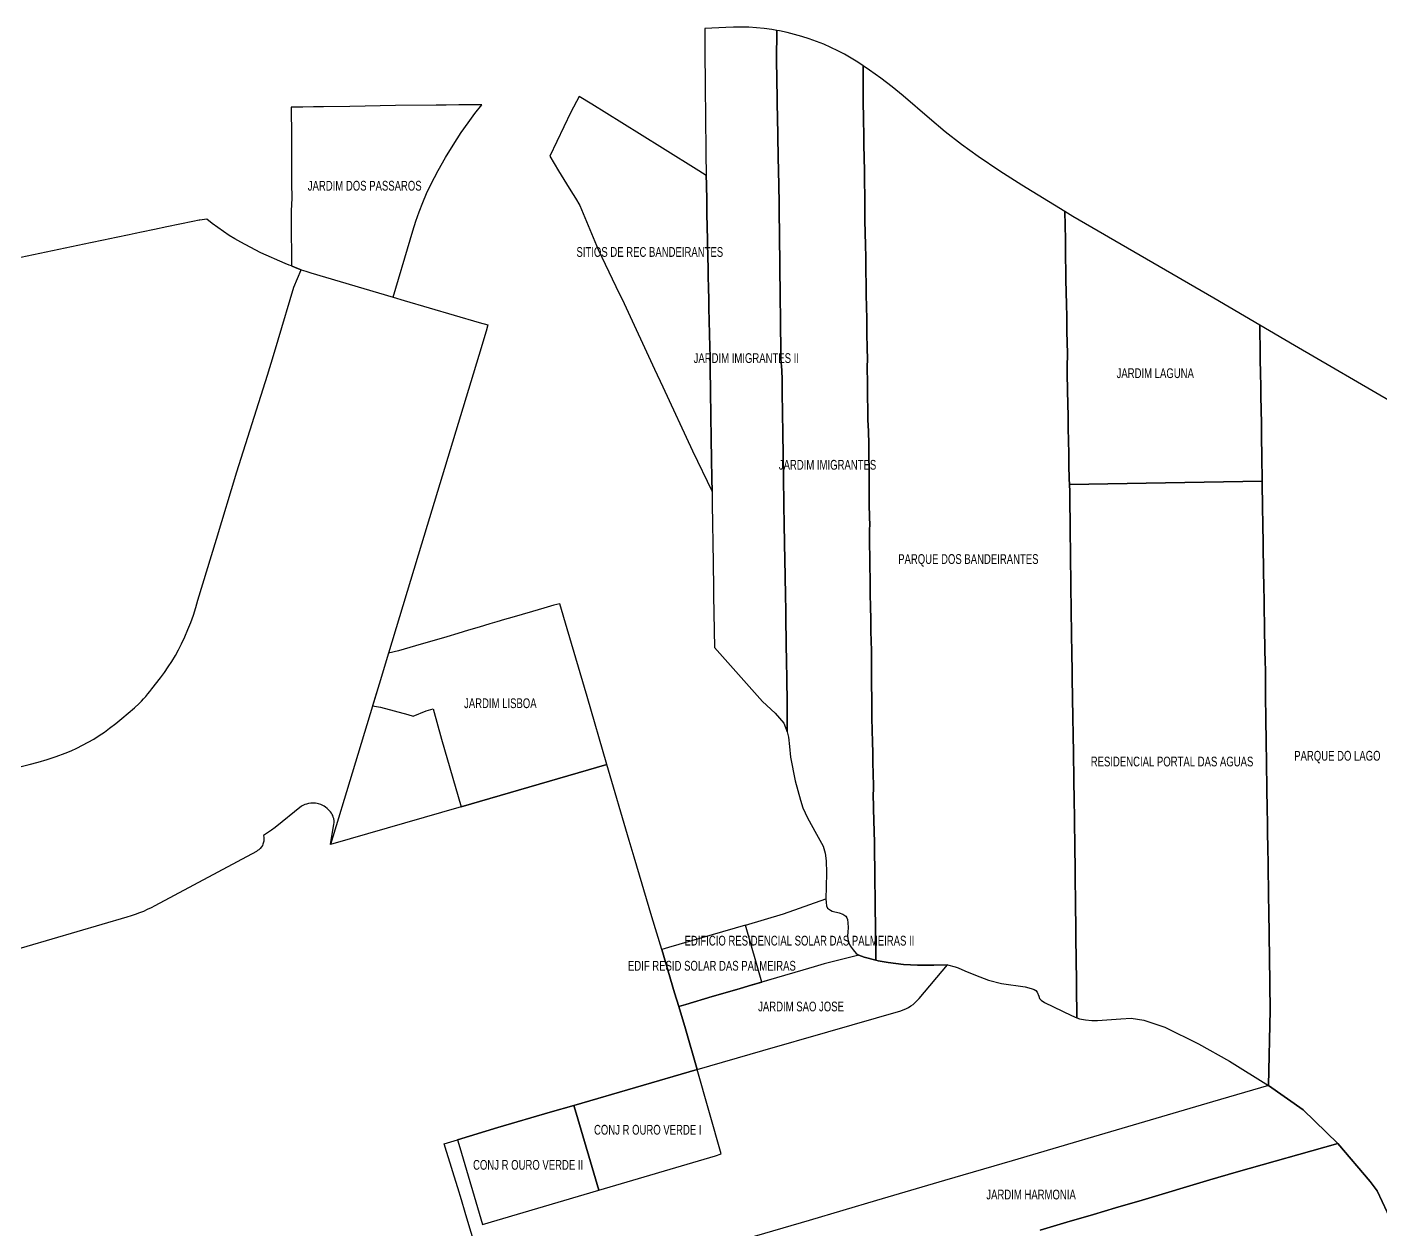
# Model space of a CAD drawing. Header units: millimetres. Extents: x 247112 to 276794, y 7363827 to 7397094.
# Drawn here: x 265448 to 266906, y 7370919 to 7372214 of the extents above; entities that cross this region are included whole.
import ezdxf
from ezdxf.enums import TextEntityAlignment as Align

# ---------------------------------------------------------------- set-up
doc = ezdxf.new("R2010")
doc.units = ezdxf.units.MM
doc.layers.add('BAIRRO', color=3, linetype='Continuous')
doc.styles.add('GEOMAIS', font='', dxfattribs={"width": 0.7, "height": 0.2})
doc.styles.get('GEOMAIS').set_extended_font_data('Arial')

msp = doc.modelspace()

# ---------------------------------------------------------------- linework, layer by layer
at = {"layer": 'BAIRRO'}
for points in [[(266240.07338, 7371487.93139), (266253.68037, 7371475.3331), (266262.76366, 7371464.43316), (266266.68728, 7371455.26507), (266266.46204, 7371488.47113), (266266.44703, 7371489.22112), (266266.35594, 7371494.8905), (266266.21362, 7371503.81205), (266266.08088, 7371512.18243), (266265.97561, 7371518.82028), (266265.89484, 7371525.06357), (266265.7832, 7371530.95326), (266265.68495, 7371537.14919), (266265.5919, 7371543.0167), (266265.49467, 7371549.14762), (266265.39856, 7371555.20863), (266265.3045, 7371561.13974), (266265.21066, 7371567.0572), (266265.11077, 7371573.35604), (266265.01668, 7371579.28957), (266264.92617, 7371584.99678), (266264.639, 7371603.10511), (266264.5456, 7371608.9953), (266264.4469, 7371615.21896), (266264.3527, 7371621.15887), (266264.24304, 7371628.07395), (266264.13202, 7371635.07527), (266264.00203, 7371643.27192), (266263.61952, 7371654.98534), (266263.47316, 7371664.95524), (266263.36453, 7371672.35533), (266263.34949, 7371673.37987), (266263.27456, 7371678.48345), (266263.24878, 7371680.23969), (266263.18909, 7371684.3055), (266263.1453, 7371687.28865), (266263.10007, 7371690.36948), (266263.04255, 7371694.28792), (266263.01674, 7371696.04588), (266262.93952, 7371701.30609), (266262.92969, 7371701.97605), (266262.83789, 7371708.22905), (266262.75244, 7371714.04982), (266262.73402, 7371715.30463), (266262.64969, 7371721.04901), (266262.52851, 7371729.30317), (266262.51758, 7371730.04796), (266262.38547, 7371739.04691), (266262.32301, 7371743.30171), (266262.25337, 7371748.04587), (266262.22026, 7371750.30098), (266262.13219, 7371756.30043), (266262.11726, 7371757.31712), (266262.04581, 7371762.18388), (266261.95774, 7371768.18336), (266261.91402, 7371771.16182), (266261.82411, 7371777.28525), (266261.69303, 7371786.21479), (266261.64986, 7371789.15598), (266261.55939, 7371795.318), (266261.50447, 7371799.05954), (266261.42986, 7371804.14122), (266261.40501, 7371805.83443), (266261.29716, 7371813.18069), (266261.16494, 7371822.17992), (266261.09674, 7371826.83196), (266261.07698, 7371828.17933), (266260.98846, 7371834.20886), (266260.83477, 7371844.67792), (266259.77828, 7371856.90969), (266259.67724, 7371865.60914), (266259.59593, 7371872.60871), (266259.57641, 7371874.28907), (266259.51463, 7371879.60827), (266259.49416, 7371881.28862), (266259.41299, 7371888.3583), (266259.33169, 7371895.35786), (266259.30556, 7371897.60714), (266259.25038, 7371902.35743), (266259.19653, 7371906.99378), (266259.09152, 7371916.03454), (266258.98744, 7371924.99493), (266258.92891, 7371930.03367), (266258.88366, 7371933.92949), (266258.83599, 7371937.02331), (266258.7663, 7371944.03279), (266258.67745, 7371951.6823), (266258.6047, 7371957.94563), (266258.53513, 7371963.93481), (266258.46803, 7371969.71112), (266258.44209, 7371971.94475), (266258.39555, 7371975.95144), (266258.32651, 7371981.89515), (266258.27948, 7371985.94388), (266258.25958, 7371987.65725), (266258.15258, 7371996.86923), (266258.11688, 7371999.943), (266258.04844, 7372005.83499), (266258.03557, 7372006.94255), (266257.97884, 7372011.82664), (266257.95427, 7372013.94212), (266257.9115, 7372017.6238), (266257.8369, 7372024.04692), (266257.77492, 7372029.38239), (266257.75908, 7372030.74632), (266257.68126, 7372037.44587), (266257.58171, 7372046.01583), (266257.14991, 7372057.81467), (266256.82771, 7372075.9883), (266256.73964, 7372080.95586), (266256.57953, 7372089.98665), (266256.41998, 7372098.98559), (266256.33135, 7372103.98501), (266256.20726, 7372110.98418), (266256.10089, 7372116.98348), (266256.08317, 7372117.98336), (266255.86152, 7372130.48515), (266255.7721, 7372135.52903), (266255.74485, 7372137.0656), (266255.62077, 7372144.06478), (266255.49668, 7372151.06395), (266255.45301, 7372153.52691), (266255.37259, 7372158.06313), (266255.00809, 7372178.6221), (266255.53474, 7372210.65665), (266250.06309, 7372211.59855), (266241.83834, 7372212.72054), (266233.57945, 7372213.55493), (266225.29648, 7372214.10072), (266216.99952, 7372214.35724), (266208.69866, 7372214.32417), (266200.404, 7372214.00155), (266177.97508, 7372212.73701), (266177.75717, 7372196.84485), (266177.91285, 7372182.00907), (266178.13997, 7372157.98108), (266178.27229, 7372143.98272), (266178.33946, 7372136.87555), (266178.40466, 7372129.9785), (266178.47039, 7372123.0247), (266178.53328, 7372116.37105), (266178.60082, 7372109.2256), (266178.66509, 7372102.42624), (266178.73274, 7372095.26957), (266178.79738, 7372088.43124), (266178.92234, 7372075.21075), (266179.08936, 7372057.54078), (266179.25047, 7372054.53876), (266179.457, 7372044.61132), (266179.82101, 7372027.11477), (266179.88932, 7372023.83106), (266180.11221, 7372013.11754), (266180.40341, 7371999.12031), (266180.69461, 7371985.12307), (266180.85726, 7371977.30489), (266180.98582, 7371971.12574), (266181.13142, 7371964.12714), (266181.27702, 7371957.12861), (266181.36616, 7371952.84372), (266181.56822, 7371943.13132), (266181.71382, 7371936.13271), (266181.85942, 7371929.13414), (266181.94262, 7371925.1351), (266182.15062, 7371915.13691), (266182.29623, 7371908.13829), (266182.44183, 7371901.13968), (266182.58743, 7371894.14106), (266182.73303, 7371887.14245), (266182.87863, 7371880.14384), (266183.02423, 7371873.14523), (266183.38534, 7371855.78777), (266183.64695, 7371843.21307), (266183.66805, 7371842.19856), (266183.83837, 7371825.95181), (266183.94611, 7371818.95263), (266184.04847, 7371812.30258), (266184.15971, 7371805.0753), (266184.26713, 7371798.09664), (266184.42036, 7371788.14233), (266184.56657, 7371778.64354), (266184.69788, 7371770.11317), (266184.78415, 7371764.50814), (266184.80017, 7371763.46746), (266184.91204, 7371756.19951), (266185.0218, 7371749.06924), (266185.12865, 7371742.12736), (266185.2401, 7371734.88694), (266185.34784, 7371727.88773), (266185.56331, 7371713.88933), (266185.67034, 7371706.9358), (266185.7753, 7371700.11751), (266185.88183, 7371693.19673), (266185.98956, 7371686.19753), (266186.20503, 7371672.19946), (266186.31276, 7371665.20045), (266186.42123, 7371658.15396), (266186.52987, 7371651.09589), (266186.63592, 7371644.20615), (266186.74596, 7371637.0572), (266186.85085, 7371630.24296), (266187.06632, 7371616.24494), (266187.15866, 7371610.24565), (266187.29226, 7371601.56647), (266188.14657, 7371546.06563), (266240.07338, 7371487.93139)], [(266255.53474, 7372210.65665), (266255.00809, 7372178.6221), (266255.37259, 7372158.06313), (266255.45301, 7372153.52691), (266255.49668, 7372151.06395), (266255.62077, 7372144.06478), (266255.74485, 7372137.0656), (266255.7721, 7372135.52903), (266255.86152, 7372130.48515), (266256.08317, 7372117.98336), (266256.10089, 7372116.98348), (266256.20726, 7372110.98418), (266256.33135, 7372103.98501), (266256.41998, 7372098.98559), (266256.57953, 7372089.98665), (266256.73964, 7372080.95586), (266256.82771, 7372075.9883), (266257.14991, 7372057.81467), (266257.58171, 7372046.01583), (266257.68126, 7372037.44587), (266257.75908, 7372030.74632), (266257.77492, 7372029.38239), (266257.8369, 7372024.04692), (266257.9115, 7372017.6238), (266257.95427, 7372013.94212), (266257.97884, 7372011.82664), (266258.03557, 7372006.94255), (266258.04844, 7372005.83499), (266258.11688, 7371999.943), (266258.15258, 7371996.86923), (266258.25958, 7371987.65725), (266258.27948, 7371985.94388), (266258.32651, 7371981.89515), (266258.39555, 7371975.95144), (266258.44209, 7371971.94475), (266258.46803, 7371969.71112), (266258.53513, 7371963.93481), (266258.6047, 7371957.94563), (266258.67745, 7371951.6823), (266258.7663, 7371944.03279), (266258.83599, 7371937.02331), (266258.88366, 7371933.92949), (266258.92891, 7371930.03367), (266258.98744, 7371924.99493), (266259.09152, 7371916.03454), (266259.19653, 7371906.99378), (266259.25038, 7371902.35743), (266259.30556, 7371897.60714), (266259.33169, 7371895.35786), (266259.41299, 7371888.3583), (266259.49416, 7371881.28862), (266259.51463, 7371879.60827), (266259.57641, 7371874.28907), (266259.59593, 7371872.60871), (266259.67724, 7371865.60914), (266259.77828, 7371856.90969), (266260.83477, 7371844.67792), (266260.98846, 7371834.20886), (266261.07698, 7371828.17933), (266261.09674, 7371826.83196), (266261.16494, 7371822.17992), (266261.29716, 7371813.18069), (266261.40501, 7371805.83443), (266261.42986, 7371804.14122), (266261.50447, 7371799.05954), (266261.55939, 7371795.318), (266261.64986, 7371789.15598), (266261.69303, 7371786.21479), (266261.82411, 7371777.28525), (266261.91402, 7371771.16182), (266261.95774, 7371768.18336), (266262.04581, 7371762.18388), (266262.11726, 7371757.31712), (266262.13219, 7371756.30043), (266262.22026, 7371750.30098), (266262.25337, 7371748.04587), (266262.32301, 7371743.30171), (266262.38547, 7371739.04691), (266262.51758, 7371730.04796), (266262.52851, 7371729.30317), (266262.64969, 7371721.04901), (266262.73402, 7371715.30463), (266262.75244, 7371714.04982), (266262.83789, 7371708.22905), (266262.92969, 7371701.97605), (266262.93952, 7371701.30609), (266263.01674, 7371696.04588), (266263.04255, 7371694.28792), (266263.10007, 7371690.36948), (266263.1453, 7371687.28865), (266263.18909, 7371684.3055), (266263.24878, 7371680.23969), (266263.27456, 7371678.48345), (266263.34949, 7371673.37987), (266263.36453, 7371672.35533), (266263.47316, 7371664.95524), (266263.61952, 7371654.98534), (266264.00203, 7371643.27192), (266264.13202, 7371635.07527), (266264.24304, 7371628.07395), (266264.3527, 7371621.15887), (266264.4469, 7371615.21896), (266264.5456, 7371608.9953), (266264.639, 7371603.10511), (266264.92617, 7371584.99678), (266265.01668, 7371579.28957), (266265.11077, 7371573.35604), (266265.21066, 7371567.0572), (266265.3045, 7371561.13974), (266265.39856, 7371555.20863), (266265.49467, 7371549.14762), (266265.5919, 7371543.0167), (266265.68495, 7371537.14919), (266265.7832, 7371530.95326), (266265.89484, 7371525.06357), (266265.97561, 7371518.82028), (266266.08088, 7371512.18243), (266266.21362, 7371503.81205), (266266.35594, 7371494.8905), (266266.44703, 7371489.22112), (266266.46204, 7371488.47113), (266266.68728, 7371455.26507), (266267.88333, 7371449.40445), (266269.03938, 7371439.33026), (266270.03029, 7371427.93486), (266274.98481, 7371402.33651), (266280.76508, 7371381.52752), (266283.40749, 7371373.10484), (266288.52716, 7371362.37004), (266298.1059, 7371344.86407), (266305.20738, 7371331.81717), (266307.35434, 7371324.55054), (266308.51039, 7371316.29301), (266308.77463, 7371303.29565), (266308.42782, 7371288.15133), (266308.23058, 7371275.14027), (266308.42782, 7371271.17582), (266309.05093, 7371267.55044), (266310.12722, 7371265.22792), (266313.18614, 7371262.84876), (266315.13986, 7371261.80102), (266322.52985, 7371260.02458), (266326.58013, 7371258.74555), (266329.56455, 7371256.47171), (266330.91465, 7371254.69527), (266331.48311, 7371253.06094), (266331.90945, 7371249.22383), (266332.19368, 7371244.32086), (266331.90945, 7371239.20471), (266331.62522, 7371235.22548), (266331.83839, 7371231.95683), (266332.90426, 7371227.83549), (266334.46753, 7371224.42473), (266337.45194, 7371220.09022), (266341.00482, 7371216.46628), (266343.84673, 7371214.6346), (266349.2913, 7371212.41644), (266362.20223, 7371209.12193), (266361.2738, 7371271.35687), (266361.16473, 7371280.15868), (266361.03865, 7371290.33368), (266360.96673, 7371296.13766), (266360.90896, 7371300.79979), (266360.78505, 7371310.79902), (266360.65469, 7371321.31915), (266360.47396, 7371335.9043), (266360.13699, 7371347.66392), (266359.53168, 7371371.80897), (266359.5108, 7371372.64196), (266359.34758, 7371379.15246), (266359.24972, 7371383.0559), (266359.49177, 7371397.56071), (266359.32539, 7371409.12844), (266358.90407, 7371422.62228), (266358.69963, 7371433.17128), (266358.4959, 7371443.68367), (266358.23435, 7371457.1796), (266357.89045, 7371469.40011), (266357.75374, 7371482.82531), (266357.64893, 7371493.11681), (266357.54059, 7371503.75631), (266357.40385, 7371517.18417), (266357.49218, 7371529.35286), (266357.21469, 7371542.85555), (266357.00991, 7371552.81973), (266356.78775, 7371563.63), (266356.5134, 7371576.9798), (266356.312, 7371589.4758), (266356.08643, 7371603.94006), (266355.98904, 7371610.18541), (266355.88509, 7371616.85138), (266355.7846, 7371623.29526), (266355.68319, 7371629.79786), (266355.45927, 7371644.15707), (266355.39195, 7371656.97068), (266355.2413, 7371671.31934), (266355.42892, 7371680.02179), (266355.10262, 7371684.52888), (266355.05549, 7371689.01837), (266354.96101, 7371698.01787), (266354.80991, 7371712.40994), (266354.90052, 7371723.88666), (266354.72741, 7371738.22299), (266354.57044, 7371751.22205), (266354.56274, 7371751.85975), (266354.40577, 7371764.8588), (266354.23542, 7371778.96586), (266353.54161, 7371791.30242), (266353.32961, 7371805.95491), (266353.23761, 7371812.31308), (266353.14451, 7371818.74718), (266353.04719, 7371825.47343), (266352.95254, 7371832.01532), (266352.74453, 7371846.39161), (266352.89407, 7371858.26694), (266352.7439, 7371866.78592), (266352.63164, 7371873.15441), (266352.51996, 7371879.48999), (266352.40885, 7371885.79291), (266352.17346, 7371899.14609), (266351.9176, 7371913.66082), (266351.59855, 7371925.35281), (266351.44621, 7371939.79063), (266351.3552, 7371948.41544), (266351.30907, 7371952.78803), (266351.26288, 7371957.16495), (266351.17056, 7371965.91447), (266350.99069, 7371980.11816), (266350.45424, 7371992.14519), (266350.30865, 7372006.76607), (266350.24394, 7372013.26582), (266350.1875, 7372018.93551), (266350.18122, 7372019.56557), (266350.044, 7372033.34634), (266349.90808, 7372046.99638), (266349.69137, 7372058.80295), (266349.46279, 7372074.09657), (266349.27296, 7372086.79712), (266349.2442, 7372088.72139), (266349.07866, 7372099.7964), (266348.88437, 7372112.79568), (266348.51414, 7372137.56567), (266348.34278, 7372172.67108), (266342.53127, 7372176.54285), (266335.47311, 7372180.91181), (266328.26684, 7372185.0319), (266320.92124, 7372188.8981), (266313.44524, 7372192.50571), (266305.84794, 7372195.85033), (266298.13859, 7372198.92789), (266290.32658, 7372201.73464), (266282.42141, 7372204.26718), (266274.43271, 7372206.52241), (266266.3702, 7372208.4976), (266258.2437, 7372210.19033), (266255.53474, 7372210.65665)], [(266472.4476, 7372074.85316), (266454.491, 7372088.00817), (266436.91458, 7372101.66698), (266419.73247, 7372115.81861), (266391.47481, 7372140.43325), (266379.67806, 7372150.04277), (266367.58026, 7372159.27043), (266355.19378, 7372168.1068), (266348.34278, 7372172.67108), (266348.51414, 7372137.56567), (266348.88437, 7372112.79568), (266349.07866, 7372099.7964), (266349.2442, 7372088.72139), (266349.27296, 7372086.79712), (266349.46279, 7372074.09657), (266349.69137, 7372058.80295), (266349.90808, 7372046.99638), (266350.044, 7372033.34634), (266350.18122, 7372019.56557), (266350.1875, 7372018.93551), (266350.24394, 7372013.26582), (266350.30865, 7372006.76607), (266350.45424, 7371992.14519), (266350.99069, 7371980.11816), (266351.17056, 7371965.91447), (266351.26288, 7371957.16495), (266351.30907, 7371952.78803), (266351.3552, 7371948.41544), (266351.44621, 7371939.79063), (266351.59855, 7371925.35281), (266351.9176, 7371913.66082), (266352.17346, 7371899.14609), (266352.40885, 7371885.79291), (266352.51996, 7371879.48999), (266352.63164, 7371873.15441), (266352.7439, 7371866.78592), (266352.89407, 7371858.26694), (266352.74453, 7371846.39161), (266352.95254, 7371832.01532), (266353.04719, 7371825.47343), (266353.14451, 7371818.74718), (266353.23761, 7371812.31308), (266353.32961, 7371805.95491), (266353.54161, 7371791.30242), (266354.23542, 7371778.96586), (266354.40577, 7371764.8588), (266354.56274, 7371751.85975), (266354.57044, 7371751.22205), (266354.72741, 7371738.22299), (266354.90052, 7371723.88666), (266354.80991, 7371712.40994), (266354.96101, 7371698.01787), (266355.05549, 7371689.01837), (266355.10262, 7371684.52888), (266355.42892, 7371680.02179), (266355.2413, 7371671.31934), (266355.39195, 7371656.97068), (266355.45927, 7371644.15707), (266355.68319, 7371629.79786), (266355.7846, 7371623.29526), (266355.88509, 7371616.85138), (266355.98904, 7371610.18541), (266356.08643, 7371603.94006), (266356.312, 7371589.4758), (266356.5134, 7371576.9798), (266356.78775, 7371563.63), (266357.00991, 7371552.81973), (266357.21469, 7371542.85555), (266357.49218, 7371529.35286), (266357.40385, 7371517.18417), (266357.54059, 7371503.75631), (266357.64893, 7371493.11681), (266357.75374, 7371482.82531), (266357.89045, 7371469.40011), (266358.23435, 7371457.1796), (266358.4959, 7371443.68367), (266358.69963, 7371433.17128), (266358.90407, 7371422.62228), (266359.32539, 7371409.12844), (266359.49177, 7371397.56071), (266359.24972, 7371383.0559), (266359.34758, 7371379.15246), (266359.5108, 7371372.64196), (266359.53168, 7371371.80897), (266360.13699, 7371347.66392), (266360.47396, 7371335.9043), (266360.65469, 7371321.31915), (266360.78505, 7371310.79902), (266360.90896, 7371300.79979), (266360.96673, 7371296.13766), (266361.03865, 7371290.33368), (266361.16473, 7371280.15868), (266361.2738, 7371271.35687), (266362.20223, 7371209.12192), (266364.53917, 7371208.5256), (266375.26526, 7371206.52761), (266391.69091, 7371204.40342), (266407.00187, 7371203.89866), (266424.66838, 7371203.89866), (266439.2222, 7371204.00466), (266447.50774, 7371202.07926), (266450.80491, 7371200.73978), (266457.8114, 7371197.64869), (266469.24846, 7371192.80597), (266483.46751, 7371187.5511), (266497.58352, 7371183.94482), (266522.83375, 7371180.22528), (266529.56278, 7371178.75507), (266532.67284, 7371177.68069), (266534.42578, 7371176.54976), (266535.83944, 7371174.62718), (266537.59238, 7371170.49929), (266538.49713, 7371167.9547), (266540.13697, 7371165.91902), (266543.90749, 7371163.50562), (266573.00405, 7371149.464), (266578.67977, 7371147.15523), (266577.74446, 7371215.05513), (266577.65336, 7371227.74706), (266577.48353, 7371242.09006), (266577.36902, 7371251.76108), (266577.26192, 7371260.80534), (266577.24594, 7371262.15525), (266577.06788, 7371277.19266), (266577.03825, 7371279.69488), (266576.92438, 7371289.31153), (266576.85953, 7371294.78793), (266576.75565, 7371303.56089), (266576.68435, 7371309.5823), (266576.63054, 7371314.1272), (266576.50778, 7371324.49438), (266576.50493, 7371324.73469), (266576.33513, 7371339.07474), (266576.33251, 7371339.45562), (266576.2524, 7371351.10269), (266576.20886, 7371353.79006), (266576.02037, 7371365.42282), (266575.96654, 7371368.74471), (266575.85836, 7371375.42151), (266575.72242, 7371383.81183), (266575.67639, 7371386.65245), (266575.49931, 7371397.58132), (266575.44324, 7371401.04198), (266575.28983, 7371410.50997), (266575.25516, 7371412.64941), (266575.07922, 7371423.50826), (266575.04111, 7371425.86042), (266574.8719, 7371436.30302), (266574.86623, 7371436.65323), (266574.69748, 7371447.06812), (266574.66138, 7371449.29611), (266574.48306, 7371460.30187), (266574.44881, 7371462.41589), (266574.27631, 7371473.06197), (266574.23371, 7371475.69124), (266574.05445, 7371486.75468), (266573.88814, 7371497.01865), (266573.71893, 7371507.46166), (266573.60437, 7371514.53223), (266573.49905, 7371521.03194), (266573.39193, 7371527.64355), (266573.31375, 7371532.46866), (266573.18098, 7371540.66256), (266573.08821, 7371546.38794), (266572.97017, 7371553.67325), (266572.91425, 7371557.12454), (266572.7853, 7371565.08279), (266572.75754, 7371566.79621), (266572.54894, 7371579.67052), (266572.52593, 7371581.09057), (266572.3388, 7371592.61717), (266572.33547, 7371592.82256), (266572.18849, 7371605.7104), (266572.16839, 7371607.47279), (266572.0419, 7371618.56328), (266572.02184, 7371620.32234), (266571.94869, 7371626.73659), (266571.89014, 7371631.87098), (266571.87259, 7371633.4101), (266571.74189, 7371644.87031), (266571.7094, 7371647.71887), (266571.59003, 7371658.18619), (266571.57245, 7371659.72754), (266571.40547, 7371674.36886), (266571.25179, 7371687.844), (266571.17526, 7371694.55517), (266571.14364, 7371697.327), (266571.1016, 7371701.0139), (266570.95443, 7371713.91887), (266570.76636, 7371721.64057), (266570.33149, 7371727.67864), (266570.08056, 7371742.473), (266569.86294, 7371755.30358), (266569.64357, 7371768.23716), (266569.40224, 7371782.46574), (266569.27687, 7371794.4601), (266568.93919, 7371809.14918), (266568.64667, 7371821.87413), (266568.49342, 7371828.5403), (266568.33732, 7371835.3306), (266568.01512, 7371849.34617), (266568.3692, 7371861.35019), (266568.107, 7371875.98121), (266567.9473, 7371884.89255), (266567.87722, 7371888.80291), (266567.79701, 7371893.27849), (266567.64207, 7371901.92427), (266567.38676, 7371916.17041), (266566.99005, 7371928.10064), (266566.80818, 7371942.9268), (266566.6786, 7371953.49101), (266566.54675, 7371964.23986), (266566.4241, 7371974.23911), (266566.28398, 7371985.66163), (266565.6592, 7372015.53288), (266519.34252, 7372043.97295), (266495.61889, 7372058.99367), (266472.4476, 7372074.85316)], [(266183.38534, 7371855.78777), (266183.02423, 7371873.14523), (266182.87863, 7371880.14384), (266182.73303, 7371887.14245), (266182.58743, 7371894.14106), (266182.44183, 7371901.13968), (266182.29623, 7371908.13829), (266182.15062, 7371915.13691), (266181.94262, 7371925.1351), (266181.85942, 7371929.13414), (266181.71382, 7371936.13271), (266181.56822, 7371943.13132), (266181.36616, 7371952.84372), (266181.27702, 7371957.12861), (266181.13142, 7371964.12714), (266180.98582, 7371971.12574), (266180.85726, 7371977.30489), (266180.69461, 7371985.12307), (266180.40341, 7371999.12031), (266180.11221, 7372013.11754), (266179.88932, 7372023.83106), (266179.82101, 7372027.11477), (266179.457, 7372044.61132), (266179.25047, 7372054.53876), (266171.34177, 7372059.46893), (266132.2932, 7372083.81126), (266088.3357, 7372111.21375), (266056.22881, 7372131.22873), (266042.31493, 7372139.53031), (266033.45842, 7372122.74413), (266010.93933, 7372075.18055), (266020.09746, 7372059.40124), (266028.85437, 7372045.5555), (266033.49548, 7372038.04991), (266038.46172, 7372030.01856), (266043.24582, 7372022.28174), (266062.87779, 7371974.8768), (266082.07817, 7371934.77246), (266090.91549, 7371916.63029), (266123.73227, 7371845.818), (266132.53867, 7371826.81467), (266164.42652, 7371758.0035), (266185.56331, 7371713.88933), (266185.34784, 7371727.88773), (266185.2401, 7371734.88694), (266185.12865, 7371742.12736), (266185.0218, 7371749.06924), (266184.91204, 7371756.19951), (266184.80017, 7371763.46746), (266184.78415, 7371764.50814), (266184.69788, 7371770.11317), (266184.56657, 7371778.64354), (266184.42036, 7371788.14233), (266184.26713, 7371798.09664), (266184.15971, 7371805.0753), (266184.04847, 7371812.30258), (266183.94611, 7371818.95263), (266183.83837, 7371825.95181), (266183.66805, 7371842.19856), (266183.64695, 7371843.21307), (266183.38534, 7371855.78777)], [(265753.19707, 7371949.61899), (265841.9465, 7371923.49554), (265860.29512, 7371985.20464), (265863.16825, 7371994.8674), (265866.40288, 7372005.12535), (265869.97308, 7372015.27138), (265873.87499, 7372025.29451), (265878.1044, 7372035.18392), (265882.65672, 7372044.9289), (265886.42713, 7372052.42021), (265890.3884, 7372059.81238), (265898.30553, 7372073.6718), (265906.61447, 7372087.29994), (265915.30846, 7372100.68572), (265922.74028, 7372111.36125), (265930.05864, 7372121.10057), (265937.71436, 7372130.577), (265923.46816, 7372130.53653), (265912.73644, 7372130.45631), (265899.00016, 7372130.35362), (265888.36988, 7372130.27415), (265844.39007, 7372129.94538), (265795.51096, 7372128.97077), (265766.84611, 7372128.51295), (265758.57814, 7372128.38089), (265756.06593, 7372128.34077), (265744.72598, 7372128.15966), (265732.30637, 7372127.9613), (265732.40009, 7372096.0779), (265732.51014, 7372082.38678), (265732.36862, 7372063.07222), (265732.46197, 7372054.391), (265732.55154, 7372046.06126), (265732.72206, 7372030.20394), (265732.30158, 7372016.44849), (265732.31031, 7372007.35373), (265732.3198, 7371997.45565), (265732.35038, 7371965.589), (265732.34407, 7371956.97556), (265736.37346, 7371955.34036), (265742.8605, 7371952.9489), (265748.00765, 7371951.21835), (265753.19707, 7371949.61899)], [(266775.75172, 7371893.11515), (266726.017, 7371922.15233), (266574.25883, 7372010.2524), (266565.6592, 7372015.53288), (266566.28398, 7371985.66163), (266566.4241, 7371974.23911), (266566.54675, 7371964.23986), (266566.6786, 7371953.49101), (266566.80818, 7371942.9268), (266566.99005, 7371928.10064), (266567.38676, 7371916.17041), (266567.64207, 7371901.92427), (266567.79701, 7371893.27849), (266567.87722, 7371888.80291), (266567.9473, 7371884.89255), (266568.107, 7371875.98121), (266568.3692, 7371861.35019), (266568.01512, 7371849.34617), (266568.33732, 7371835.3306), (266568.49342, 7371828.5403), (266568.64667, 7371821.87413), (266568.93919, 7371809.14918), (266569.27687, 7371794.4601), (266569.40224, 7371782.46574), (266569.64357, 7371768.23716), (266569.86294, 7371755.30358), (266570.08056, 7371742.473), (266570.33149, 7371727.67864), (266570.76636, 7371721.64057), (266674.19441, 7371723.32736), (266778.09902, 7371725.02193), (266778.1272, 7371730.95376), (266777.92037, 7371745.92151), (266777.77626, 7371756.34991), (266777.75522, 7371757.87302), (266777.63192, 7371766.79573), (266777.36894, 7371785.82673), (266777.12374, 7371803.35871), (266777.07582, 7371806.35007), (266776.97919, 7371812.38138), (266776.88304, 7371818.38231), (266776.7458, 7371826.94837), (266776.66705, 7371831.86355), (266776.58561, 7371836.94708), (266776.2017, 7371860.90972), (266775.75172, 7371893.11515)], [(266778.09902, 7371725.02193), (266674.19441, 7371723.32736), (266570.76636, 7371721.64057), (266570.95443, 7371713.91887), (266571.1016, 7371701.0139), (266571.14364, 7371697.327), (266571.17526, 7371694.55517), (266571.25179, 7371687.844), (266571.40547, 7371674.36886), (266571.57245, 7371659.72754), (266571.59003, 7371658.18619), (266571.7094, 7371647.71887), (266571.74189, 7371644.87031), (266571.87259, 7371633.4101), (266571.89014, 7371631.87098), (266571.94869, 7371626.73659), (266572.02184, 7371620.32234), (266572.0419, 7371618.56328), (266572.16839, 7371607.47279), (266572.18849, 7371605.7104), (266572.33547, 7371592.82256), (266572.3388, 7371592.61717), (266572.52593, 7371581.09057), (266572.54894, 7371579.67052), (266572.75754, 7371566.79621), (266572.7853, 7371565.08279), (266572.91425, 7371557.12454), (266572.97017, 7371553.67325), (266573.08821, 7371546.38794), (266573.18098, 7371540.66256), (266573.31375, 7371532.46866), (266573.39193, 7371527.64355), (266573.49905, 7371521.03194), (266573.60437, 7371514.53223), (266573.71893, 7371507.46166), (266573.88814, 7371497.01865), (266574.05445, 7371486.75468), (266574.23371, 7371475.69124), (266574.27631, 7371473.06197), (266574.44881, 7371462.41589), (266574.48306, 7371460.30187), (266574.66138, 7371449.29611), (266574.69748, 7371447.06812), (266574.86623, 7371436.65323), (266574.8719, 7371436.30302), (266575.04111, 7371425.86042), (266575.07922, 7371423.50826), (266575.25516, 7371412.64941), (266575.28983, 7371410.50997), (266575.44324, 7371401.04198), (266575.49931, 7371397.58132), (266575.67639, 7371386.65245), (266575.72242, 7371383.81183), (266575.85836, 7371375.42151), (266575.96654, 7371368.74471), (266576.02037, 7371365.42282), (266576.20886, 7371353.79006), (266576.2524, 7371351.10269), (266576.33251, 7371339.45562), (266576.33513, 7371339.07474), (266576.50493, 7371324.73469), (266576.50778, 7371324.49438), (266576.63054, 7371314.1272), (266576.68435, 7371309.5823), (266576.75565, 7371303.56089), (266576.85953, 7371294.78793), (266576.92438, 7371289.31153), (266577.03825, 7371279.69488), (266577.06788, 7371277.19266), (266577.24594, 7371262.15525), (266577.26192, 7371260.80534), (266577.36902, 7371251.76108), (266577.48353, 7371242.09006), (266577.65336, 7371227.74706), (266577.74446, 7371215.05513), (266578.67977, 7371147.15523), (266581.54483, 7371145.98978), (266587.91422, 7371144.68695), (266594.7179, 7371143.96316), (266600.94253, 7371144.25268), (266610.9309, 7371144.83171), (266625.84108, 7371145.93188), (266636.95857, 7371146.62672), (266650.85543, 7371144.54219), (266673.32202, 7371136.89892), (266709.68548, 7371119.06461), (266743.03795, 7371100.30385), (266785.05521, 7371074.14704), (266786.90819, 7371155.35806), (266786.5259, 7371182.75618), (266786.38429, 7371192.90512), (266786.23875, 7371203.33586), (266786.03107, 7371218.21945), (266785.87652, 7371229.29544), (266785.81338, 7371233.82053), (266785.66977, 7371244.11198), (266785.52872, 7371254.2208), (266785.40986, 7371262.73925), (266785.38592, 7371264.45495), (266785.23585, 7371275.21022), (266785.17858, 7371279.31453), (266785.0637, 7371287.25382), (266784.99176, 7371291.6392), (266784.86985, 7371299.07099), (266784.75439, 7371306.10986), (266784.66837, 7371311.35377), (266784.58465, 7371316.45711), (266784.4164, 7371326.71433), (266784.27701, 7371335.2115), (266784.17592, 7371341.3739), (266784.06119, 7371348.36831), (266783.97553, 7371353.59043), (266783.85169, 7371361.13987), (266783.73712, 7371368.12385), (266783.63819, 7371374.15509), (266783.56819, 7371378.42246), (266783.42283, 7371387.28388), (266783.39925, 7371388.72107), (266783.24649, 7371398.58538), (266783.17205, 7371403.4853), (266783.0439, 7371411.92005), (266782.99003, 7371415.46583), (266782.85124, 7371424.6017), (266782.78849, 7371428.73184), (266782.65307, 7371437.64517), (266782.62806, 7371439.29156), (266782.46169, 7371450.24191), (266782.45669, 7371450.57081), (266782.26686, 7371463.06563), (266782.25442, 7371463.88446), (266782.08257, 7371475.19632), (266782.0753, 7371475.67449), (266782.01074, 7371487.02966), (266781.99422, 7371489.93506), (266781.93977, 7371499.51157), (266781.93736, 7371499.93489), (266781.87714, 7371510.52545), (266781.87179, 7371511.46775), (266781.7999, 7371524.11088), (266781.6308, 7371528.18818), (266781.5479, 7371530.18719), (266781.31891, 7371535.70863), (266781.27951, 7371538.0612), (266781.08979, 7371549.39043), (266781.07662, 7371550.17662), (266780.91218, 7371559.9963), (266780.87746, 7371562.06996), (266780.73619, 7371570.50581), (266780.67083, 7371574.40911), (266780.51388, 7371583.78128), (266780.47349, 7371586.19348), (266780.31281, 7371595.78857), (266780.27521, 7371598.03382), (266780.06859, 7371610.3722), (266780.0592, 7371610.93292), (266779.95131, 7371617.37572), (266779.87308, 7371622.04718), (266779.84489, 7371623.73049), (266779.65831, 7371634.87245), (266779.63907, 7371636.02135), (266779.44066, 7371647.86921), (266779.38953, 7371650.92243), (266779.22454, 7371660.77507), (266779.19246, 7371662.6908), (266779.00688, 7371673.77272), (266778.93863, 7371677.84872), (266778.82756, 7371684.4811), (266778.71816, 7371691.01402), (266778.6097, 7371697.49076), (266778.49864, 7371704.12311), (266778.29002, 7371716.58095), (266778.25174, 7371718.86686), (266778.09902, 7371725.02193)], [(266050.91266, 7371493.06135), (266029.52938, 7371566.06436), (266021.64634, 7371592.97726), (266014.95108, 7371591.58566), (266004.30951, 7371588.44719), (265992.07904, 7371584.84012), (265981.00626, 7371581.57447), (265969.88296, 7371578.29393), (265962.10303, 7371575.99943), (265953.81924, 7371573.55633), (265946.1339, 7371571.28973), (265934.63987, 7371567.89985), (265923.3045, 7371564.55676), (265911.61924, 7371561.11048), (265899.81571, 7371557.62932), (265888.71799, 7371554.35632), (265872.22123, 7371549.49101), (265847.81426, 7371542.29277), (265837.00442, 7371539.89765), (265826.88412, 7371506.40316), (265819.86631, 7371483.17678), (265828.50198, 7371481.58655), (265858.01271, 7371473.62666), (265863.60575, 7371472.12413), (265877.53708, 7371477.74642), (265885.02296, 7371479.79574), (265894.27079, 7371447.37141), (265915.33825, 7371374.4862), (266072.377, 7371419.78156), (266050.91266, 7371493.06135)], [(266221.62862, 7371246.99152), (266262.46159, 7371258.93862), (266308.23058, 7371275.14027), (266308.42782, 7371271.17582), (266309.05093, 7371267.55044), (266310.12722, 7371265.22792), (266313.18614, 7371262.84876), (266315.13986, 7371261.80102), (266322.52985, 7371260.02458), (266326.58013, 7371258.74555), (266329.56455, 7371256.47171), (266330.91465, 7371254.69527), (266331.48311, 7371253.06094), (266331.90945, 7371249.22383), (266332.19368, 7371244.32086), (266331.90945, 7371239.20471), (266331.62522, 7371235.22548), (266331.83839, 7371231.95683), (266332.90426, 7371227.83549), (266334.46753, 7371224.42473), (266337.45194, 7371220.09022), (266341.00482, 7371216.46628), (266343.84673, 7371214.6346), (266306.35569, 7371205.06178), (266295.43513, 7371201.86949), (266283.2841, 7371198.31751), (266254.97969, 7371190.04358), (266239.12671, 7371185.40945), (266221.62862, 7371246.99152)], [(266149.62426, 7371159.24615), (266157.339, 7371161.50131), (266185.78165, 7371169.81564), (266214.95119, 7371178.34247), (266225.25742, 7371181.35518), (266239.12671, 7371185.40945), (266221.62862, 7371246.99152), (266138.77598, 7371222.7501), (266131.30753, 7371220.56494), (266145.24232, 7371173.91554), (266149.62426, 7371159.24615)], [(266156.80771, 7371135.19818), (266169.44539, 7371091.23519), (266240.35512, 7371111.7236), (266310.27269, 7371131.8542), (266388.7935, 7371154.48881), (266391.6425, 7371155.5246), (266394.41408, 7371156.7526), (266397.09529, 7371158.16709), (266399.6736, 7371159.76144), (266402.13696, 7371161.5282), (266404.47387, 7371163.45913), (266406.67341, 7371165.5452), (266408.72529, 7371167.77666), (266439.2222, 7371204.00466), (266424.66838, 7371203.89866), (266407.00187, 7371203.89866), (266391.69091, 7371204.40342), (266375.26526, 7371206.52761), (266364.53917, 7371208.5256), (266362.20223, 7371209.12192), (266349.2913, 7371212.41644), (266343.84673, 7371214.6346), (266306.35569, 7371205.06178), (266295.43513, 7371201.86949), (266283.2841, 7371198.31751), (266254.97969, 7371190.04358), (266225.25742, 7371181.35518), (266214.95119, 7371178.34247), (266185.78165, 7371169.81564), (266157.339, 7371161.50131), (266149.62426, 7371159.24615), (266156.80771, 7371135.19818)], [(266036.77397, 7371052.67053), (266039.27207, 7371044.20308), (266063.69503, 7370961.42025), (266189.40029, 7370998.48984), (266195.5821, 7371000.31281), (266169.44539, 7371091.23519), (266036.77397, 7371052.67053)], [(265911.23407, 7371015.5763), (265913.69791, 7371007.22501), (265938.13522, 7370924.39355), (266063.69503, 7370961.42025), (266039.27207, 7371044.20308), (266036.77397, 7371052.67053), (266011.34835, 7371045.27986), (265954.75869, 7371028.8305), (265911.23407, 7371015.5763)]]:
    msp.add_lwpolyline(points, close=True, dxfattribs=at)
for points in [[(265439.996, 7371417.4843), (265449.89254, 7371419.81793), (265459.71159, 7371422.45867), (265469.44363, 7371425.40396), (265479.07922, 7371428.65093), (265488.60899, 7371432.19644), (265494.97213, 7371434.80441), (265501.24168, 7371437.62997), (265507.41021, 7371440.66976), (265513.4704, 7371443.92016), (265519.41506, 7371447.37734), (265525.23714, 7371451.03717), (265530.92973, 7371454.89534), (265536.48608, 7371458.94725), (265543.22789, 7371464.15934), (265549.85534, 7371469.51608), (265556.59611, 7371475.21436), (265563.20749, 7371481.06229), (265568.26124, 7371485.7152), (265570.7828, 7371488.15469), (265573.22498, 7371490.67364), (265575.58527, 7371493.26948), (265577.86126, 7371495.93954), (265580.05062, 7371498.68109), (265582.15109, 7371501.49132), (265591.41098, 7371513.40915), (265595.70602, 7371519.14072), (265599.79846, 7371525.01867), (265603.68331, 7371531.03583), (265607.35583, 7371537.18489), (265610.81156, 7371543.45834), (265614.04628, 7371549.84855), (265617.58922, 7371557.46459), (265620.89087, 7371565.18829), (265623.94797, 7371573.01201), (265626.75749, 7371580.92801), (265629.31666, 7371588.92845), (265631.62294, 7371597.00543), (265651.61088, 7371662.594), (265673.75616, 7371735.26169), (265706.65224, 7371839.37427), (265712.99404, 7371860.59192), (265718.07607, 7371877.59476), (265734.99886, 7371934.21296), (265742.8605, 7371952.9489), (265736.37346, 7371955.34036), (265732.34407, 7371956.97556), (265729.96708, 7371957.94018), (265725.80271, 7371959.75345), (265699.60818, 7371971.15919), (265698.64704, 7371971.57769), (265678.07521, 7371982.55704), (265671.6133, 7371986.15324), (265665.28187, 7371989.97448), (265659.08876, 7371994.01603), (265653.04161, 7371998.27289), (265647.14792, 7372002.73979), (265641.41498, 7372007.41122), (265633.74679, 7372006.40167), (265633.1728, 7372006.28158), (265626.12814, 7372004.80777), (265612.1659, 7372001.88674), (265598.33538, 7371998.99326), (265585.02151, 7371996.20787), (265571.00001, 7371993.27443), (265564.05859, 7371991.82222), (265557.50629, 7371990.45141), (265543.64035, 7371987.55052), (265536.79661, 7371986.11875), (265529.95287, 7371984.68697), (265516.04154, 7371981.77658), (265502.33962, 7371978.91001), (265488.74989, 7371976.0669), (265475.02047, 7371973.19458), (265461.39609, 7371970.34422), (265447.69271, 7371967.47734), (265433.98933, 7371964.61046)], [(265439.996, 7371417.4843), (265449.89254, 7371419.81793), (265459.71159, 7371422.45867), (265469.44363, 7371425.40396), (265479.07922, 7371428.65093), (265488.60899, 7371432.19644), (265494.97213, 7371434.80441), (265501.24168, 7371437.62997), (265507.41021, 7371440.66976), (265513.4704, 7371443.92016), (265519.41506, 7371447.37734), (265525.23714, 7371451.03717), (265530.92973, 7371454.89534), (265536.48608, 7371458.94725), (265543.22789, 7371464.15934), (265549.85534, 7371469.51608), (265556.59611, 7371475.21436), (265563.20749, 7371481.06229), (265568.26124, 7371485.7152), (265570.7828, 7371488.15469), (265573.22498, 7371490.67364), (265575.58527, 7371493.26948), (265577.86126, 7371495.93954), (265580.05062, 7371498.68109), (265582.15109, 7371501.49132), (265591.41098, 7371513.40915), (265595.70602, 7371519.14072), (265599.79846, 7371525.01867), (265603.68331, 7371531.03583), (265607.35583, 7371537.18489), (265610.81156, 7371543.45834), (265614.04628, 7371549.84855), (265617.58922, 7371557.46459), (265620.89087, 7371565.18829), (265623.94797, 7371573.01201), (265626.75749, 7371580.92801), (265629.31666, 7371588.92845), (265631.62294, 7371597.00543), (265651.61088, 7371662.594), (265673.75616, 7371735.26169), (265706.65224, 7371839.37427), (265712.99404, 7371860.59192), (265718.07607, 7371877.59476), (265734.99886, 7371934.21296), (265742.8605, 7371952.9489), (265748.00765, 7371951.21835), (265753.19707, 7371949.61899), (265841.9465, 7371923.49554), (265853.98199, 7371919.95288), (265934.82572, 7371896.15647), (265943.99098, 7371893.45867), (265942.13041, 7371886.91545), (265934.17452, 7371860.68831), (265872.4269, 7371657.13304), (265837.00442, 7371539.89765), (265826.88412, 7371506.40316), (265797.93981, 7371410.60813), (265774.35359, 7371333.82138), (265778.16583, 7371355.61714), (265778.35697, 7371357.17462), (265778.39571, 7371358.22026), (265778.32037, 7371359.78761), (265778.1815, 7371360.82472), (265777.97242, 7371361.84998), (265777.52938, 7371363.3553), (265776.93523, 7371364.80762), (265776.31276, 7371366.01053), (265775.45361, 7371367.43378), (265774.49741, 7371368.79373), (265772.89145, 7371370.70062), (265771.09524, 7371372.42948), (265769.1284, 7371373.96144), (265767.73293, 7371374.865), (265765.53027, 7371376.03274), (265763.99926, 7371376.68066), (265761.6275, 7371377.44882), (265760.00734, 7371377.82148), (265758.36517, 7371378.08039), (265755.87808, 7371378.25289), (265753.38658, 7371378.16488), (265750.91787, 7371377.81731), (265748.49891, 7371377.21399), (265746.927, 7371376.67283), (265745.39659, 7371376.02351), (265743.195, 7371374.85375), (265714.98801, 7371352.20654), (265714.98801, 7371352.20654), (265710.85506, 7371349.17262), (265706.64396, 7371346.24814), (265702.35761, 7371343.43512), (265702.71343, 7371341.38863), (265702.78859, 7371339.3128), (265702.5817, 7371337.24593), (265702.09659, 7371335.22617), (265701.7523, 7371334.24567), (265701.11305, 7371332.82438), (265700.04221, 7371331.04448), (265698.74001, 7371329.42615), (265697.23048, 7371327.99925), (265696.03096, 7371327.1055), (265694.74986, 7371326.33323), (265585.42824, 7371267.53225), (265581.32748, 7371265.47743), (265577.17223, 7371263.53516), (265572.96558, 7371261.70687), (265568.58774, 7371259.94644), (265564.16226, 7371258.30947), (265559.69261, 7371256.79725), (265555.18232, 7371255.41095), (265420.406, 7371216.04559)], [(266920.34755, 7371808.69416), (266813.09713, 7371871.31137), (266775.75172, 7371893.11515), (266776.2017, 7371860.90972), (266776.58561, 7371836.94708), (266776.66705, 7371831.86355), (266776.7458, 7371826.94837), (266776.88304, 7371818.38231), (266776.97919, 7371812.38138), (266777.07582, 7371806.35007), (266777.12374, 7371803.35871), (266777.36894, 7371785.82673), (266777.63192, 7371766.79573), (266777.75522, 7371757.87302), (266777.77626, 7371756.34991), (266777.92037, 7371745.92151), (266778.1272, 7371730.95376), (266778.09902, 7371725.02193), (266778.25174, 7371718.86686), (266778.29002, 7371716.58095), (266778.49864, 7371704.12311), (266778.6097, 7371697.49076), (266778.71816, 7371691.01402), (266778.82756, 7371684.4811), (266778.93863, 7371677.84872), (266779.00688, 7371673.77272), (266779.19246, 7371662.6908), (266779.22454, 7371660.77507), (266779.38953, 7371650.92243), (266779.44066, 7371647.86921), (266779.63907, 7371636.02135), (266779.65831, 7371634.87245), (266779.84489, 7371623.73049), (266779.87308, 7371622.04718), (266779.95131, 7371617.37572), (266780.0592, 7371610.93292), (266780.06859, 7371610.3722), (266780.27521, 7371598.03382), (266780.31281, 7371595.78857), (266780.47349, 7371586.19348), (266780.51388, 7371583.78128), (266780.67083, 7371574.40911), (266780.73619, 7371570.50581), (266780.87746, 7371562.06996), (266780.91218, 7371559.9963), (266781.07662, 7371550.17662), (266781.08979, 7371549.39043), (266781.27951, 7371538.0612), (266781.31891, 7371535.70863), (266781.5479, 7371530.18719), (266781.6308, 7371528.18818), (266781.7999, 7371524.11088), (266781.87179, 7371511.46775), (266781.87714, 7371510.52545), (266781.93736, 7371499.93489), (266781.93977, 7371499.51157), (266781.99422, 7371489.93506), (266782.01074, 7371487.02966), (266782.0753, 7371475.67449), (266782.08257, 7371475.19632), (266782.25442, 7371463.88446), (266782.26686, 7371463.06563), (266782.45669, 7371450.57081), (266782.46169, 7371450.24191), (266782.62806, 7371439.29156), (266782.65307, 7371437.64517), (266782.78849, 7371428.73184), (266782.85124, 7371424.6017), (266782.99003, 7371415.46583), (266783.0439, 7371411.92005), (266783.17205, 7371403.4853), (266783.24649, 7371398.58538), (266783.39925, 7371388.72107), (266783.42283, 7371387.28388), (266783.56819, 7371378.42246), (266783.63819, 7371374.15509), (266783.73712, 7371368.12385), (266783.85169, 7371361.13987), (266783.97553, 7371353.59043), (266784.06119, 7371348.36831), (266784.17592, 7371341.3739), (266784.27701, 7371335.2115), (266784.4164, 7371326.71433), (266784.58465, 7371316.45711), (266784.66837, 7371311.35377), (266784.75439, 7371306.10986), (266784.86985, 7371299.07099), (266784.99176, 7371291.6392), (266785.0637, 7371287.25382), (266785.17858, 7371279.31453), (266785.23585, 7371275.21022), (266785.38592, 7371264.45495), (266785.40986, 7371262.73925), (266785.52872, 7371254.2208), (266785.66977, 7371244.11198), (266785.81338, 7371233.82053), (266785.87652, 7371229.29544), (266786.03107, 7371218.21945), (266786.23875, 7371203.33586), (266786.38429, 7371192.90512), (266786.5259, 7371182.75618), (266786.90819, 7371155.35806), (266785.05521, 7371074.14704), (266785.05521, 7371074.14704), (266822.26861, 7371047.71495), (266859.73003, 7371011.53646), (266894.75843, 7370970.58578), (266902.23394, 7370960.53688), (266912.94967, 7370937.56702)], [(265943.73208, 7370858.42244), (265924.80418, 7370920.46232), (265919.6501, 7370937.35581), (265915.55318, 7370950.78427), (265911.57204, 7370963.83323), (265907.6804, 7370976.58883), (265903.45192, 7370990.44848), (265899.6001, 7371003.07359), (265897.09888, 7371011.27183), (265911.23407, 7371015.5763), (265954.75869, 7371028.8305), (266011.34835, 7371045.27986), (266036.77397, 7371052.67053), (266169.44539, 7371091.23519), (266156.80771, 7371135.19818), (266149.62426, 7371159.24615), (266145.24232, 7371173.91554), (266131.30753, 7371220.56494), (266120.74568, 7371255.92276), (266101.55404, 7371320.17047), (266096.28487, 7371338.15953), (266072.377, 7371419.78156), (265915.33825, 7371374.4862), (265774.35359, 7371333.82138), (265778.16583, 7371355.61714), (265778.35697, 7371357.17462), (265778.39571, 7371358.22026), (265778.32037, 7371359.78761), (265778.1815, 7371360.82472), (265777.97242, 7371361.84998), (265777.52938, 7371363.3553), (265776.93523, 7371364.80762), (265776.31276, 7371366.01053), (265775.45361, 7371367.43378), (265774.49741, 7371368.79373), (265772.89145, 7371370.70062), (265771.09524, 7371372.42948), (265769.1284, 7371373.96144), (265767.73293, 7371374.865), (265765.53027, 7371376.03274), (265763.99926, 7371376.68066), (265761.6275, 7371377.44882), (265760.00734, 7371377.82148), (265758.36517, 7371378.08039), (265755.87808, 7371378.25289), (265753.38658, 7371378.16488), (265750.91787, 7371377.81731), (265748.49891, 7371377.21399), (265746.927, 7371376.67283), (265745.39659, 7371376.02351), (265743.195, 7371374.85375), (265714.98801, 7371352.20654), (265714.98801, 7371352.20654), (265710.85506, 7371349.17262), (265706.64396, 7371346.24814), (265702.35761, 7371343.43512), (265702.71343, 7371341.38863), (265702.78859, 7371339.3128), (265702.5817, 7371337.24593), (265702.09659, 7371335.22617), (265701.7523, 7371334.24567), (265701.11305, 7371332.82438), (265700.04221, 7371331.04448), (265698.74001, 7371329.42615), (265697.23048, 7371327.99925), (265696.03096, 7371327.1055), (265694.74986, 7371326.33323), (265585.42824, 7371267.53225), (265581.32748, 7371265.47743), (265577.17223, 7371263.53516), (265572.96558, 7371261.70687), (265568.58774, 7371259.94644), (265564.16226, 7371258.30947), (265559.69261, 7371256.79725), (265555.18232, 7371255.41095), (265420.406, 7371216.04559)], [(266538.97136, 7370918.40601), (266567.86519, 7370926.85045), (266596.45961, 7370935.20738), (266620.20119, 7370942.30644), (266648.95852, 7370950.73359), (266677.65469, 7370959.14462), (266693.03924, 7370963.79413), (266721.9151, 7370972.29325), (266750.29993, 7370980.64785), (266859.73003, 7371011.53646), (266822.26861, 7371047.71495), (266785.05521, 7371074.14704), (266724.67728, 7371056.41423), (266724.67728, 7371056.41423), (266663.57735, 7371038.46938), (266590.56028, 7371017.0245), (266580.64929, 7371014.11367), (266508.74006, 7370992.99416), (266436.05685, 7370971.64733), (266362.82067, 7370950.1381), (266290.15268, 7370928.79574), (266222.33038, 7370908.87655)], [(266955.74533, 7370888.97623), (266927.87032, 7370919.22561), (266917.28202, 7370928.28034), (266912.94967, 7370937.56702), (266902.23394, 7370960.53688), (266894.75843, 7370970.58578), (266859.73003, 7371011.53646), (266750.29993, 7370980.64785), (266721.9151, 7370972.29325), (266693.03924, 7370963.79413), (266677.65469, 7370959.14462), (266648.95852, 7370950.73359), (266620.20119, 7370942.30644), (266596.45961, 7370935.20738), (266567.86519, 7370926.85045), (266538.97136, 7370918.40601)]]:
    msp.add_lwpolyline(points, dxfattribs=at)

# ---------------------------------------------------------------- texts
at = {"layer": 'BAIRRO', "style": 'GEOMAIS', "width": 0.7}
for s, p in [('JARDIM DOS PASSAROS', (265811.37607, 7372043.45593)), ('SITIOS DE REC BANDEIRANTES', (266118.52338, 7371972.08918)), ('JARDIM IMIGRANTES II', (266222.48258, 7371857.76)), ('JARDIM LAGUNA', (266663.07178, 7371841.48196)), ('JARDIM IMIGRANTES', (266310.0004, 7371742.79017)), ('PARQUE DOS BANDEIRANTES', (266461.69681, 7371639.89311)), ('JARDIM LISBOA', (265957.49104, 7371485.92191)), ('RESIDENCIAL PORTAL DAS AGUAS', (266681.15287, 7371423.11938)), ('PARQUE DO LAGO', (266859.28229, 7371427.95138)), ('EDIFICIO RESIDENCIAL SOLAR DAS PALMEIRAS II', (266279.70453, 7371230.14697)), ('EDIF RESID SOLAR DAS PALMEIRAS', (266185.41077, 7371203.10085)), ('JARDIM SAO JOSE', (266281.46786, 7371159.20739)), ('CONJ R OURO VERDE I', (266116.30134, 7371026.42792)), ('CONJ R OURO VERDE II', (265987.42794, 7370988.60432)), ('JARDIM HARMONIA', (266529.27732, 7370956.62325))]:
    msp.add_text(s, height=10.5, dxfattribs=at).set_placement(p, align=Align.MIDDLE)

doc.saveas('drawing.dxf')
